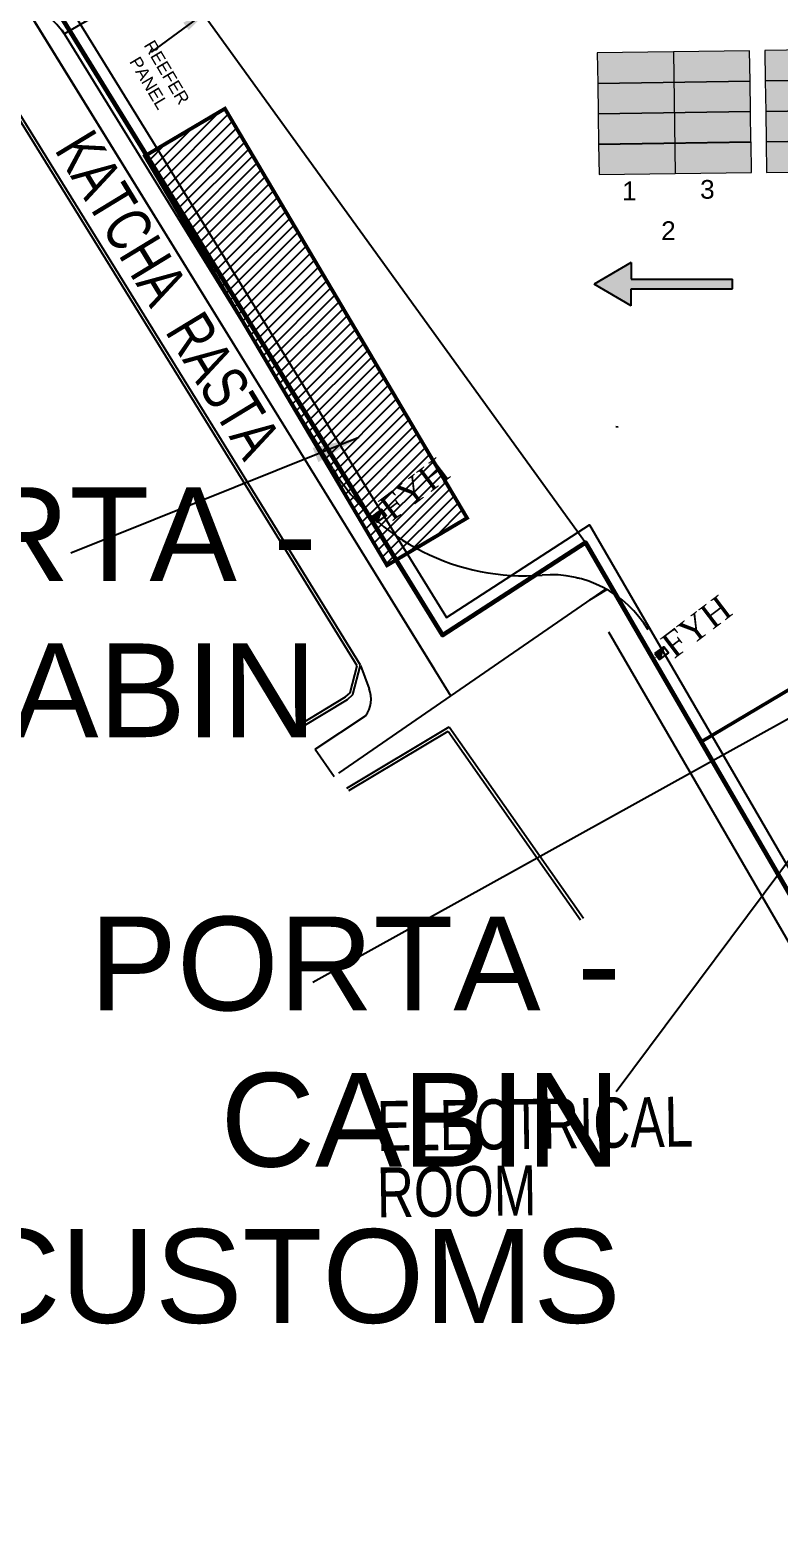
# Model space of a CAD drawing. Header units: inches. Extents: x -1774894 to -657573, y 144736 to 934842.
# Drawn here: x -1333453 to -1273558, y 573344 to 693905 of the extents above; entities that cross this region are included whole.
import ezdxf
from ezdxf.xclip import XClip

# ---------------------------------------------------------------- set-up
doc = ezdxf.new("R2010")
doc.units = ezdxf.units.IN
doc.header["$MEASUREMENT"] = 0
doc.header["$XCLIPFRAME"] = 0
doc.linetypes.add('DIVIDE2', pattern=[0.625, 0.25, -0.125, 0, -0.125, 0, -0.125])
for name, color, linetype in [('A-ANNO-DIMS', 8, 'Continuous'), ('A-ANNO-TEXT', 7, 'Continuous'), ('A-WALL-PRHT-EXTR', 8, 'Continuous'), ('C-ROAD-OTLN', 142, 'Continuous'), ("EXPORT WARE HOUSE(19 JULY'08)$0$G-ANNO-TEXT", 2, 'Continuous'), ("EXPORT WARE HOUSE(19 JULY'08)$0$G-ANNO-TTLB", 4, 'Continuous'), ('FENCE EXIM AREA', 7, 'FENCELINE1'), ('siding cl', 7, 'Continuous')]:
    doc.layers.add(name, color=color, linetype=linetype)
for name, color, linetype, lineweight in [('Container', 5, 'Continuous', 9), ('grid', 7, 'Continuous', 18), ('IR PROP. DETAILS', 190, 'Continuous', 0), ('P FIRE', 6, 'Continuous', 35), ('P FIXTURE', 54, 'Continuous', 30), ('P TEXT', 255, 'Continuous', 20)]:
    doc.layers.add(name, color=color, linetype=linetype, lineweight=lineweight)
doc.layers.add('PAVED AREA', color=7, linetype='Continuous', true_color=0xf2f2f2)
doc.styles.add('2MM', font='romans', dxfattribs={"height": 0.07874})
doc.styles.add('ANNO', font='arial.ttf')
doc.styles.add('ARIAL', font='arial.ttf')
doc.styles.add("EXPORT WARE HOUSE(19 JULY'08)$0$HEADING", font='')
doc.styles.add("EXPORT WARE HOUSE(19 JULY'08)$0$NOTES", font='ROMANS.SHX')
doc.styles.add("EXPORT WARE HOUSE(19 JULY'08)$0$SUBHEAD", font='arial.ttf')
doc.styles.add('SWISS', font='swisscl.ttf')
doc.styles.get("EXPORT WARE HOUSE(19 JULY'08)$0$HEADING").set_extended_font_data('Arial Black')
doc.linetypes.add('FENCELINE1', pattern='A,0.25,-0.1,[133,ltypeshp.shx,S=0.1,R=0,X=-0.1,Y=0],-0.1,1', length=1.45)
doc.dimstyles.new('Architectural Metric', dxfattribs={"dimscale": 1500, "dimtxt": 2.38, "dimasz": 1.5, "dimexe": 1.5, "dimexo": 2.38, "dimgap": 0.5, "dimtad": 1, "dimtoh": 1, "dimdec": 0, "dimrnd": 1, "dimzin": 0, "dimdsep": 46, "dimtxsty": 'ANNO', "dimblk": 'ARCHTICK', "dimcen": 2.38, "dimdle": 1.5, "dimclrd": 256, "dimclre": 256, "dimclrt": 256, "dimadec": 0, "dimazin": 0, "dimtfac": 1, "dimtdec": 0, "dimtofl": 0, "dimtmove": 0, "dimatfit": 3, "dimfxl": 1, "dimtolj": 1, "dimtzin": 0, "dimlwd": 25, "dimarcsym": 0})

# ---------------------------------------------------------------- blocks, each defined once
blk = doc.blocks.new("EXPORT WARE HOUSE(19 JULY'08)$0$a1v_sheet")
at = {"color": 8}
for q in [(-817, 570), (0, 0.5)]:
    blk.add_line((-817, 0.5), q, dxfattribs=at)
for q in [(-812, 565), (-100, 5.5)]:
    blk.add_line((-812, 5.5), q)
at = {"layer": "EXPORT WARE HOUSE(19 JULY'08)$0$G-ANNO-TEXT"}
for tag, p, height, style in [('CLIENT1', (-93.8, 98.17), 3, "EXPORT WARE HOUSE(19 JULY'08)$0$NOTES"), ('CLIENT2', (-93.8, 93.31), 3, "EXPORT WARE HOUSE(19 JULY'08)$0$NOTES"), ('JOBTITLE1', (-93.8, 83.85), 3.5, "EXPORT WARE HOUSE(19 JULY'08)$0$SUBHEAD"), ('JOBTITLE2', (-93.8, 79.03), 3.5, "EXPORT WARE HOUSE(19 JULY'08)$0$SUBHEAD"), ('DRAWINGTITLE1', (-93.8, 62.97), 4, "EXPORT WARE HOUSE(19 JULY'08)$0$HEADING"), ('DRAWINGTITLE2', (-93.8, 57.42), 4, "EXPORT WARE HOUSE(19 JULY'08)$0$HEADING"), ('DRAWINGTITLE3', (-93.8, 52.65), 4, "EXPORT WARE HOUSE(19 JULY'08)$0$HEADING"), ('DRAWINGTITLE4', (-93.8, 48.01), 4, "EXPORT WARE HOUSE(19 JULY'08)$0$HEADING"), ('JOBNO', (-93.8, 38.4), 2.38, "EXPORT WARE HOUSE(19 JULY'08)$0$NOTES"), ('SCALE', (-63.8, 38.4), 2.38, "EXPORT WARE HOUSE(19 JULY'08)$0$NOTES"), ('DATE', (-33.8, 38.4), 2.38, "EXPORT WARE HOUSE(19 JULY'08)$0$NOTES"), ('DRNBY', (-93.8, 28.4), 2.38, "EXPORT WARE HOUSE(19 JULY'08)$0$NOTES"), ('DRAWINGSTATUS', (-33.8, 28.4), 2.38, "EXPORT WARE HOUSE(19 JULY'08)$0$NOTES"), ('REV', (-93.8, 17.8), 2.38, "EXPORT WARE HOUSE(19 JULY'08)$0$NOTES"), ('DRGNO', (-63.8, 11.22), 6, "EXPORT WARE HOUSE(19 JULY'08)$0$HEADING")]:
    blk.add_attdef(tag, p, '', height=height, dxfattribs=dict(at, style=style))
blk = doc.blocks.new("EXPORT WARE HOUSE(19 JULY'08)")
at = {"layer": "EXPORT WARE HOUSE(19 JULY'08)$0$G-ANNO-TTLB", "xscale": 200, "yscale": 200, "zscale": 200}
blk.add_blockref("EXPORT WARE HOUSE(19 JULY'08)$0$a1v_sheet", (1467445.6, -11580899.7), dxfattribs=at)
blk = doc.blocks.new('_ArchTick')
at = {"color": 0, "linetype": 'ByBlock', "const_width": 0.15}
blk.add_lwpolyline([(-0.5, -0.5), (0.5, 0.5)], dxfattribs=at)
blk = doc.blocks.new('A$C504613C0')
at = {"layer": 'P FIXTURE', "ltscale": 7.5}
blk.add_hatch(color=256, dxfattribs=at).paths.add_polyline_path([(900, 2041), (0, 2041), (0, 1441)])
blk.add_line((900, 2041), (0, 1441), dxfattribs=at)
blk.add_lwpolyline([(0, 2041), (0, 1441), (900, 1441), (900, 2041)], close=True, dxfattribs=at)
at = {"layer": 'P TEXT', "ltscale": 3, "insert": (942, 2748), "char_height": 2000, "width": 301259.33, "attachment_point": 1, "style": '2MM'}
blk.add_mtext('{\\fBookman Old Style|b0|i0|c0|p18;FYH}', dxfattribs=at)
blk = doc.blocks.new('XZCZXDC')
at = {"layer": 'IR PROP. DETAILS'}
h = blk.add_hatch(color=256, dxfattribs=at)
h.set_gradient(color1=(96, 92, 93), color2=(117, 112, 114), one_color=1, tint=0.45, name='CYLINDER')
h.paths.add_polyline_path([(-17331, 724408), (-17331, 723057), (-25422, 723057), (-25422, 722286), (-17331, 722286), (-17331, 720935), (-14360, 722671)])
at = {"layer": 'siding cl'}
for p, q in [((-17331, 724408), (-17331, 723057)), ((-17331, 723057), (-25422, 723057)), ((-25422, 723057), (-25422, 722286)), ((-17331, 722286), (-25422, 722286)), ((-17331, 720935), (-17331, 722286))]:
    blk.add_line(p, q, dxfattribs=at)
for points in [[(-17331, 724408), (-14360, 722671)], [(-17331, 720935), (-14360, 722671)]]:
    blk.add_lwpolyline(points, dxfattribs=at)

msp = doc.modelspace()

# ---------------------------------------------------------------- hatches: boundary and pattern name
at = {"layer": 'grid'}
h = msp.add_hatch(color=256, dxfattribs=at)
h.set_gradient(color1=(158, 158, 255), color2=(173, 173, 255), one_color=1, tint=0.84, name='CYLINDER')
h.paths.add_polyline_path([(-1275892.264, 692276.893), (-1288077.092, 692095.362), (-1288077.092, 691704.739), (-1288046.587, 689657.145), (-1275855.94, 689838.764)])
h.paths.add_polyline_path([(-1275855.94, 689838.764), (-1288046.587, 689657.145), (-1288010.263, 687219.016), (-1275819.616, 687400.634)])
h.paths.add_polyline_path([(-1275819.616, 687400.634), (-1288010.263, 687219.016), (-1287973.94, 684780.887), (-1275783.293, 684962.505)])
h.paths.add_polyline_path([(-1275783.293, 684962.505), (-1287973.94, 684780.887), (-1287937.616, 682342.757), (-1275746.969, 682524.376)])
h = msp.add_hatch(color=256, dxfattribs=at)
h.set_gradient(color1=(158, 158, 255), color2=(173, 173, 255), one_color=1, tint=0.84, name='CYLINDER')
h.paths.add_polyline_path([(-1262488.26, 692456.727), (-1274673.089, 692275.195), (-1274673.089, 691884.572), (-1274642.583, 689836.979), (-1262451.936, 690018.598)])
h.paths.add_polyline_path([(-1262451.936, 690018.598), (-1274642.583, 689836.979), (-1274606.259, 687398.85), (-1262415.612, 687580.468)])
h.paths.add_polyline_path([(-1262415.612, 687580.468), (-1274606.259, 687398.85), (-1274569.936, 684960.72), (-1262379.289, 685142.339)])
h.paths.add_polyline_path([(-1262379.289, 685142.339), (-1274569.936, 684960.72), (-1274533.612, 682522.591), (-1262342.965, 682704.209)])
at = {"layer": 'PAVED AREA', "true_color": 0xeddbff}
h = msp.add_hatch(dxfattribs=at)
h.set_pattern_fill('ANSI31', scale=5000, style=0)
h.set_pattern_definition([(45, (-2892534.04, 651079.55), (-441.94174, 441.94174), [])])
h.paths.add_polyline_path([(-1298501.366, 654866.686), (-1317871.294, 687621.897), (-1324275.477, 683834.757), (-1304905.549, 651079.546)])

# ---------------------------------------------------------------- linework, layer by layer
at = {"linetype": 'DIVIDE2', "const_width": 300}
msp.add_lwpolyline([(-1324275.477, 683834.757), (-1317871.294, 687621.897), (-1298501.366, 654866.686), (-1304905.549, 651079.546)], close=True, dxfattribs=at)
at = {"layer": 'A-ANNO-DIMS', "linetype": 'Continuous'}
msp.add_line((-1334209.939, 696413.04), (-1299802.213, 640619.818), dxfattribs=at)
at = {"layer": 'A-ANNO-TEXT', "linetype": 'Continuous'}
msp.add_line((-1310660.157, 636364.451), (-1309125.91, 634183.271), dxfattribs=at)
at = {"layer": 'A-WALL-PRHT-EXTR', "linetype": 'Continuous'}
for p, q in [((-1313892.695, 653761.752), (-1335390.003, 688519.453)), ((-1313680.076, 653893.255), (-1335309.279, 688864.21)), ((-1307303.047, 643039.093), (-1313893.07, 653762.359)), ((-1307034.816, 643080.108), (-1313680.076, 653893.255)), ((-1307850.41, 640873.654), (-1307303.047, 643039.093)), ((-1307627.385, 640735.832), (-1307034.816, 643080.108)), ((-1311817.43, 638366.632), (-1308221.131, 640554.153)), ((-1311687.509, 638153.042), (-1308073.566, 640351.296)), ((-1308221.131, 640554.153), (-1307850.41, 640873.654)), ((-1308073.566, 640351.296), (-1307627.385, 640735.832))]:
    msp.add_line(p, q, dxfattribs=at)
at = {"layer": 'A-WALL-PRHT-EXTR'}
for p, q in [((-1308128.383, 633257.837), (-1299943.181, 638146.04)), ((-1307951.424, 633072.329), (-1300014.268, 637812.399)), ((-1300014.268, 637812.399), (-1289413.617, 622728.491)), ((-1299943.181, 638146.04), (-1289199.081, 622858.016))]:
    msp.add_line(p, q, dxfattribs=at)
at = {"layer": 'C-ROAD-OTLN', "linetype": 'Continuous'}
for p, q in [((-1309248.854, 658795.482), (-1330901.024, 693905.163)), ((-1286602.295, 662201.012), (-1286418.906, 662153.892)), ((-1289713.032, 650094.265), (-1289529.642, 650047.145)), ((-1288680.89, 648315.81), (-1287325.284, 649156.53))]:
    msp.add_line(p, q, dxfattribs=at)
at = {"layer": 'C-ROAD-OTLN'}
for p, q in [((-1308752.369, 634446.021), (-1287381.028, 649187.923)), ((-1307014.924, 643061.961), (-1306336.07, 641212.674)), ((-1310660.157, 636364.451), (-1306623.091, 639035.727))]:
    msp.add_line(p, q, dxfattribs=at)
at = {"layer": 'C-ROAD-OTLN', "linetype": 'Continuous'}
msp.add_lwpolyline([(-1588750.958, 561171.118), (-1586870.125, 561907.338), (-1517471.19, 593220.684), (-1475742.632, 611538.065), (-1446241.184, 629846.208), (-1332998.643, 700166.876), (-1300148.972, 646897.494), (-1288701.18, 654327.462), (-1257232.345, 600104.348), (-1227297.771, 550362.185), (-1197119.026, 568837.804), (-1135053.01, 467111.511), (-1109719.226, 482653.649), (-1080355.354, 435262.358), (-1075384.964, 438342.035), (-1063392.074, 418986.326), (-1071839.102, 413752.506), (-1049220.61, 378269.035), (-1048975.024, 378422.078), (-1016206.791, 398840.16), (-981046.912, 342413.354), (-1010942.246, 323864.823), (-980086.541, 275015.69), (-960928.11, 244685.067)], dxfattribs=at)
for centre, radius, start, end in [((-1335696.366, 690250.426), 6000, 31.66216926, 121.21517063), ((-1293928.012, 668243.858), 18000, 211.66216926, 274.58567109), ((-1291769.372, 641330.287), 9000, 30.59000147, 94.58567109)]:
    msp.add_arc(centre, radius, start, end, dxfattribs=at)
at = {"layer": 'C-ROAD-OTLN'}
msp.add_arc((-1308478.79, 640387.788), 2296.015, 323.92296129, 21.05528388, dxfattribs=at)
at = {"layer": 'Container'}
msp.add_line((-1281993.372, 692171.266), (-1281848.077, 682418.748), dxfattribs=at)
for points in [[(-1288052.333, 689639.763), (-1275861.686, 689821.381), (-1275898.01, 692259.511), (-1288088.657, 692077.892)], [(-1274642.583, 689836.979), (-1262451.936, 690018.598), (-1262488.26, 692456.727), (-1274678.907, 692275.109)], [(-1288016.01, 687201.633), (-1275825.362, 687383.252), (-1275861.686, 689821.381), (-1288052.333, 689639.763)], [(-1274606.259, 687398.85), (-1262415.612, 687580.468), (-1262451.936, 690018.598), (-1274642.583, 689836.979)], [(-1287979.686, 684763.504), (-1275789.039, 684945.123), (-1275825.362, 687383.252), (-1288016.01, 687201.633)], [(-1274569.936, 684960.72), (-1262379.289, 685142.339), (-1262415.612, 687580.468), (-1274606.259, 687398.85)], [(-1287937.616, 682342.757), (-1275746.969, 682524.376), (-1275783.293, 684962.505), (-1287973.94, 684780.887)], [(-1274533.612, 682522.591), (-1262342.965, 682704.209), (-1262379.289, 685142.339), (-1274569.936, 684960.72)]]:
    msp.add_lwpolyline(points, close=True, dxfattribs=at)
at = {"layer": 'FENCE EXIM AREA', "ltscale": 4000}
for p, q in [((-1330720.138, 693602.613), (-1322077.84, 698648.982)), ((-1322077.84, 698648.982), (-1289038.464, 652916.397))]:
    msp.add_line(p, q, dxfattribs=at)
at = {"layer": 'FENCE EXIM AREA'}
for p, q in [((-1301090.994, 642709.618), (-1334472.785, 696839.252)), ((-1287196.613, 645758.292), (-1259815.073, 598577.888))]:
    msp.add_line(p, q, dxfattribs=at)
at = {"layer": 'P FIRE', "lineweight": 60}
msp.add_lwpolyline([(-1445713.886, 628996.528), (-1333323.285, 698788.162), (-1300462.979, 645501.536), (-1289038.464, 652916.397), (-1258093.254, 599595.528), (-1227635.021, 548983.201), (-1197451.054, 567462.017), (-1135384.549, 465734.923), (-1110044.909, 481280.654), (-1080678.71, 433885.608), (-1075708.321, 436965.285), (-1064768.824, 419309.682), (-1073226.789, 414069.086), (-1049531.8, 376896.826), (-1048446.138, 377573.386), (-1016526.669, 397462.597), (-982425.489, 342734.859), (-1012326.06, 324183.078), (-980932.002, 274481.652), (-961773.571, 244151.029)], dxfattribs=at)
at = {"layer": 'P FIRE', "ltscale": 7.5, "const_width": 50}
for points in [[(-1305869.462, 654775.002), (-1306183.054, 654559.005)], [(-1283295.267, 643776.786), (-1283608.859, 643560.789)]]:
    msp.add_lwpolyline(points, dxfattribs=at)
at = {"layer": 'P FIRE', "lineweight": 50}
msp.add_lwpolyline([(-1279771.234, 636948.279), (-1270568.049, 642432.181)], dxfattribs=at)

# ---------------------------------------------------------------- block references
at = {"layer": 'C-ROAD-OTLN', "linetype": 'Continuous'}
ref = msp.add_blockref("EXPORT WARE HOUSE(19 JULY'08)", (7996720.604, 7672271.022), dxfattribs=dict(at, rotation=300.5981210269192))
XClip(ref).set_block_clipping_path([(1335595.6168644831, -11554041.9598289803), (1411255.6168644831, -11503381.9598289803)])
at = {"layer": 'IR PROP. DETAILS', "rotation": 180}
msp.add_blockref('XZCZXDC', (-1302694.879, 1396255.78), dxfattribs=at)
at = {"layer": 'P FIRE', "ltscale": 7.5, "rotation": 37.22267443200747}
for p in [(-1304816.082, 653388.364), (-1282241.887, 642390.148)]:
    msp.add_blockref('A$C504613C0', p, dxfattribs=at)

# ---------------------------------------------------------------- texts
at = {"color": 7, "style": 'SWISS'}
for s, height, rotation, p in [('KATCHA  RASTA', 3600, 301.33123313, (-1331559.421, 684338.753, -99371.203)), ('ELECTRICAL ', 4000, 0.83581702, (-1305684.396, 604211.334)), ('ROOM', 4000, 0.83581702, (-1305684.396, 598894.919))]:
    msp.add_text(s, height=height, rotation=rotation, dxfattribs=at).set_placement(p)
at = {"layer": 'A-ANNO-TEXT', "insert": (-1322091.431, 690784.458), "char_height": 1000, "attachment_point": 2, "rotation": 300.67916179, "style": 'ARIAL'}
msp.add_mtext('{\\C7;REEFER \\PPANEL}', dxfattribs=at)
at = {"layer": 'A-ANNO-TEXT', "attachment_point": 2, "style": 'ARIAL'}
for s, insert, char_height in [('{\\C7;1}', (-1285511.664, 681793.997), 1500), ('{\\C7;3}', (-1279277.446, 681916.042), 1500), ('{\\C7;2}', (-1282390.967, 678607.929), 1500), ('\\pxqr;{\\C7;PORTA - \\PCABIN }', (-1333220.486, 657334.14), 7500), ('\\pxqr;{\\C7;PORTA - \\PCABIN \\PCUSTOMS }', (-1313858.249, 622971.27), 7500)]:
    msp.add_mtext(s, dxfattribs=dict(at, insert=insert, char_height=char_height))

# ---------------------------------------------------------------- leaders
at = {"color": 7}
for points in [[(-1307145.461, 661309.048), (-1330188.817, 652058.662)], [(-1254512.687, 648950.595), (-1310826.58, 617695.791)], [(-1262568.098, 641162.562), (-1286578.46, 608966.46)]]:
    msp.add_leader(points, dimstyle='Architectural Metric', override={"dimasz": 2.5, "dimtad": 0, "dimarcsym": 1}, dxfattribs=at)
at = {"layer": 'PAVED AREA', "color": 7}
msp.add_leader([(-1319171.606, 695536.633), (-1323776.979, 692141.705)], dimstyle='Architectural Metric', override={"dimtad": 0, "dimclrd": 7}, dxfattribs=at)

doc.saveas('drawing.dxf')
